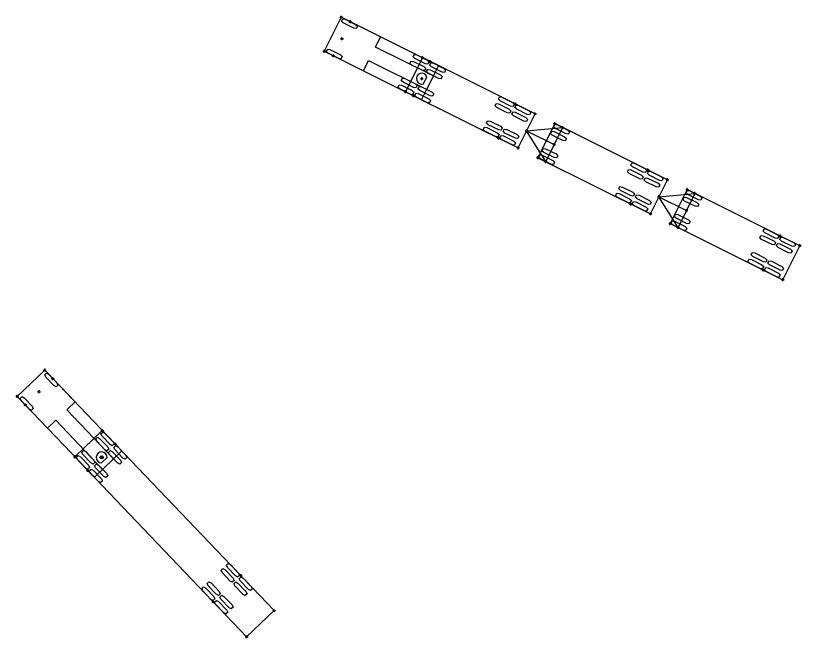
# Model space of a CAD drawing. Header units: metres. Extents: x 0 to 309, y -1 to 229.
# Drawn here: x 255.8 to 309.5, y 167.7 to 210.2 of the extents above; entities that cross this region are included whole.
import ezdxf

# ---------------------------------------------------------------- set-up
doc = ezdxf.new("R2010")
doc.units = ezdxf.units.M
doc.header["$PDMODE"] = 34
doc.header["$PDSIZE"] = 0.1
doc.layers.get('0').update_dxf_attribs({"linetype": 'CONTINUOUS'})
doc.layers.get('Defpoints').update_dxf_attribs({"linetype": 'CONTINUOUS'})
doc.layers.add('G-ANNO', color=1, linetype='CONTINUOUS')
doc.styles.get("Standard").update_dxf_attribs({"font": 'romans.shx'})

# ---------------------------------------------------------------- blocks, each defined once
blk = doc.blocks.new('WheelLeftM1')
at = {"color": 7, "linetype": 'Continuous', "ltscale": 1.524, "flags": 128}
blk.add_lwpolyline([(-0.559, -0.227), (-0.559, -0.053), (-0.402, 0), (0.402, 0), (0.559, -0.053), (0.559, -0.227), (0.402, -0.279), (-0.402, -0.279)], close=True, dxfattribs=at)
blk = doc.blocks.new('WheelRightM1')
at = {"color": 7, "linetype": 'Continuous', "ltscale": 1.524, "flags": 128}
blk.add_lwpolyline([(-0.559, 0.053), (-0.559, 0.227), (-0.402, 0.279), (0.402, 0.279), (0.559, 0.227), (0.559, 0.053), (0.402, 0), (-0.402, 0)], close=True, dxfattribs=at)
blk = doc.blocks.new('TAC-2017-WB-20-TRUCK')
at = {"color": 7, "linetype": 'Continuous', "ltscale": 1.524}
blk.add_line((7.263, -0.263), (7.263, 0.263), dxfattribs=at)
blk.add_lwpolyline([(0, -1.3), (3, -1.3), (3, -0.518), (7.635, -0.518), (7.635, 0.518), (3, 0.518), (3, 1.3), (0, 1.3), (0, -1.3), (0, -1.3)], close=True, dxfattribs=at)
at = {"color": 7, "linetype": 'Continuous', "ltscale": 1.524, "flags": 128}
for points in [[(5.806, 1.073), (5.806, 1.247), (5.963, 1.3), (6.767, 1.3), (6.924, 1.247), (6.924, 1.073), (6.767, 1.021), (5.963, 1.021)], [(7.076, 1.073), (7.076, 1.247), (7.233, 1.3), (8.037, 1.3), (8.194, 1.247), (8.194, 1.073), (8.037, 1.021), (7.233, 1.021)], [(5.806, 0.57), (5.806, 0.745), (5.963, 0.797), (6.767, 0.797), (6.924, 0.745), (6.924, 0.57), (6.767, 0.518), (5.963, 0.518)], [(7.076, 0.57), (7.076, 0.745), (7.233, 0.797), (8.037, 0.797), (8.194, 0.745), (8.194, 0.57), (8.037, 0.518), (7.233, 0.518)], [(5.806, -0.745), (5.806, -0.57), (5.963, -0.518), (6.767, -0.518), (6.924, -0.57), (6.924, -0.745), (6.767, -0.797), (5.963, -0.797)], [(7.076, -0.745), (7.076, -0.57), (7.233, -0.518), (8.037, -0.518), (8.194, -0.57), (8.194, -0.745), (8.037, -0.797), (7.233, -0.797)], [(5.806, -1.247), (5.806, -1.073), (5.963, -1.021), (6.767, -1.021), (6.924, -1.073), (6.924, -1.247), (6.767, -1.3), (5.963, -1.3)], [(7.076, -1.247), (7.076, -1.073), (7.233, -1.021), (8.037, -1.021), (8.194, -1.073), (8.194, -1.247), (8.037, -1.3), (7.233, -1.3)]]:
    blk.add_lwpolyline(points, close=True, dxfattribs=at)
at = {"color": 7, "linetype": 'Continuous', "ltscale": 1.524}
blk.add_arc((7, 0), 0.371, 45, 315, dxfattribs=at)
for p in [(0, 1.3), (0.8, 1.3), (7, 1.3), (0.8, 0), (7, 0), (0, -1.3), (0.8, -1.3), (7, -1.3)]:
    blk.add_point(p)
at = {"layer": 'Defpoints'}
blk.add_lwpolyline([(0, -1.3), (7.635, -1.3), (7.635, 1.3), (0, 1.3)], close=True, dxfattribs=at)
for name, p in [('WheelRightM1', (0.8, 1.021)), ('WheelLeftM1', (0.8, -1.021))]:
    blk.add_blockref(name, p)
at = {"flags": 9}
for tag, p in [('D0', (0.1, 0.567)), ('DG', (0.1, 0.233)), ('D', (0.1, -0.1)), ('DH', (0.1, -0.433)), ('L', (0.1, -0.767))]:
    blk.add_attdef(tag, p, '', height=0.2, dxfattribs=at)
blk = doc.blocks.new('TAC-2017-WB-20-TRAILER')
at = {"color": 7, "linetype": 'Continuous', "ltscale": 1.524}
blk.add_lwpolyline([(0, -1.3), (17, -1.3), (17, 1.3), (0, 1.3), (0, -1.3), (0, -1.3)], close=True, dxfattribs=at)
at = {"color": 7, "linetype": 'Continuous', "ltscale": 1.524, "flags": 128}
for points in [[(12.506, 1.073), (12.506, 1.247), (12.663, 1.3), (13.467, 1.3), (13.624, 1.247), (13.624, 1.073), (13.467, 1.021), (12.663, 1.021)], [(13.776, 1.073), (13.776, 1.247), (13.933, 1.3), (14.737, 1.3), (14.894, 1.247), (14.894, 1.073), (14.737, 1.021), (13.933, 1.021)], [(12.506, 0.57), (12.506, 0.745), (12.663, 0.797), (13.467, 0.797), (13.624, 0.745), (13.624, 0.57), (13.467, 0.518), (12.663, 0.518)], [(13.776, 0.57), (13.776, 0.745), (13.933, 0.797), (14.737, 0.797), (14.894, 0.745), (14.894, 0.57), (14.737, 0.518), (13.933, 0.518)], [(12.506, -0.745), (12.506, -0.57), (12.663, -0.518), (13.467, -0.518), (13.624, -0.57), (13.624, -0.745), (13.467, -0.797), (12.663, -0.797)], [(13.776, -0.745), (13.776, -0.57), (13.933, -0.518), (14.737, -0.518), (14.894, -0.57), (14.894, -0.745), (14.737, -0.797), (13.933, -0.797)], [(12.506, -1.247), (12.506, -1.073), (12.663, -1.021), (13.467, -1.021), (13.624, -1.073), (13.624, -1.247), (13.467, -1.3), (12.663, -1.3)], [(13.776, -1.247), (13.776, -1.073), (13.933, -1.021), (14.737, -1.021), (14.894, -1.073), (14.894, -1.247), (14.737, -1.3), (13.933, -1.3)]]:
    blk.add_lwpolyline(points, close=True, dxfattribs=at)
at = {"color": 7, "linetype": 'Continuous', "ltscale": 1.524}
blk.add_circle((1.3, 0), 0.104, dxfattribs=at)
for p in [(0, 1.3), (13.7, 1.3), (17, 1.3), (1.3, 0), (0, -1.3), (13.7, -1.3), (17, -1.3)]:
    blk.add_point(p)
at = {"layer": 'Defpoints'}
blk.add_lwpolyline([(0, -1.3), (17, -1.3), (17, 1.3), (0, 1.3)], close=True, dxfattribs=at)
at = {"flags": 9}
for tag, p in [('D0', (0.6, 0.567)), ('DG', (0.6, 0.233)), ('D', (0.6, -0.1)), ('DH', (0.6, -0.433)), ('L', (0.6, -0.767))]:
    blk.add_attdef(tag, p, '', height=0.2, dxfattribs=at)
blk = doc.blocks.new('AB_INF-WB-33-TRUCK')
at = {"color": 7, "linetype": 'Continuous', "ltscale": 1.524}
blk.add_line((7.063, -0.263), (7.063, 0.263), dxfattribs=at)
blk.add_lwpolyline([(0, -1.3), (3, -1.3), (3, -0.518), (7.435, -0.518), (7.435, 0.518), (3, 0.518), (3, 1.3), (0, 1.3), (0, -1.3), (0, -1.3)], close=True, dxfattribs=at)
at = {"color": 7, "linetype": 'Continuous', "ltscale": 1.524, "flags": 128}
for points in [[(5.606, 1.073), (5.606, 1.247), (5.763, 1.3), (6.567, 1.3), (6.724, 1.247), (6.724, 1.073), (6.567, 1.021), (5.763, 1.021)], [(6.876, 1.073), (6.876, 1.247), (7.033, 1.3), (7.837, 1.3), (7.994, 1.247), (7.994, 1.073), (7.837, 1.021), (7.033, 1.021)], [(5.606, 0.57), (5.606, 0.745), (5.763, 0.797), (6.567, 0.797), (6.724, 0.745), (6.724, 0.57), (6.567, 0.518), (5.763, 0.518)], [(6.876, 0.57), (6.876, 0.745), (7.033, 0.797), (7.837, 0.797), (7.994, 0.745), (7.994, 0.57), (7.837, 0.518), (7.033, 0.518)], [(5.606, -0.745), (5.606, -0.57), (5.763, -0.518), (6.567, -0.518), (6.724, -0.57), (6.724, -0.745), (6.567, -0.797), (5.763, -0.797)], [(6.876, -0.745), (6.876, -0.57), (7.033, -0.518), (7.837, -0.518), (7.994, -0.57), (7.994, -0.745), (7.837, -0.797), (7.033, -0.797)], [(5.606, -1.247), (5.606, -1.073), (5.763, -1.021), (6.567, -1.021), (6.724, -1.073), (6.724, -1.247), (6.567, -1.3), (5.763, -1.3)], [(6.876, -1.247), (6.876, -1.073), (7.033, -1.021), (7.837, -1.021), (7.994, -1.073), (7.994, -1.247), (7.837, -1.3), (7.033, -1.3)]]:
    blk.add_lwpolyline(points, close=True, dxfattribs=at)
at = {"color": 7, "linetype": 'Continuous', "ltscale": 1.524}
blk.add_arc((6.8, 0), 0.371, 45, 315, dxfattribs=at)
for p in [(0, 1.3), (0.7, 1.3), (6.8, 1.3), (0.7, 0), (6.8, 0), (0, -1.3), (0.7, -1.3), (6.8, -1.3)]:
    blk.add_point(p)
at = {"layer": 'Defpoints'}
blk.add_lwpolyline([(0, -1.3), (7.435, -1.3), (7.435, 1.3), (0, 1.3)], close=True, dxfattribs=at)
for name, p in [('WheelLeftM1', (0.7, 1.3)), ('WheelRightM1', (0.7, -1.3))]:
    blk.add_blockref(name, p)
at = {"flags": 9}
for tag, p in [('D0', (0, 0.567)), ('DG', (0, 0.233)), ('D', (0, -0.1)), ('DH', (0, -0.433)), ('L', (0, -0.767))]:
    blk.add_attdef(tag, p, '', height=0.2, dxfattribs=at)
blk = doc.blocks.new('AB_INF-WB-33-TRAILER1')
at = {"color": 7, "linetype": 'Continuous', "ltscale": 1.524}
blk.add_lwpolyline([(0, -1.3), (8.6, -1.3), (8.6, 1.3), (0, 1.3), (0, -1.3), (0, -1.3)], close=True, dxfattribs=at)
at = {"color": 7, "linetype": 'Continuous', "ltscale": 1.524, "flags": 128}
for points in [[(5.906, 1.073), (5.906, 1.247), (6.063, 1.3), (6.867, 1.3), (7.024, 1.247), (7.024, 1.073), (6.867, 1.021), (6.063, 1.021)], [(7.176, 1.073), (7.176, 1.247), (7.333, 1.3), (8.137, 1.3), (8.294, 1.247), (8.294, 1.073), (8.137, 1.021), (7.333, 1.021)], [(5.906, 0.57), (5.906, 0.745), (6.063, 0.797), (6.867, 0.797), (7.024, 0.745), (7.024, 0.57), (6.867, 0.518), (6.063, 0.518)], [(7.176, 0.57), (7.176, 0.745), (7.333, 0.797), (8.137, 0.797), (8.294, 0.745), (8.294, 0.57), (8.137, 0.518), (7.333, 0.518)], [(5.906, -0.745), (5.906, -0.57), (6.063, -0.518), (6.867, -0.518), (7.024, -0.57), (7.024, -0.745), (6.867, -0.797), (6.063, -0.797)], [(7.176, -0.745), (7.176, -0.57), (7.333, -0.518), (8.137, -0.518), (8.294, -0.57), (8.294, -0.745), (8.137, -0.797), (7.333, -0.797)], [(5.906, -1.247), (5.906, -1.073), (6.063, -1.021), (6.867, -1.021), (7.024, -1.073), (7.024, -1.247), (6.867, -1.3), (6.063, -1.3)], [(7.176, -1.247), (7.176, -1.073), (7.333, -1.021), (8.137, -1.021), (8.294, -1.073), (8.294, -1.247), (8.137, -1.3), (7.333, -1.3)]]:
    blk.add_lwpolyline(points, close=True, dxfattribs=at)
for p in [(0, 1.3), (7.1, 1.3), (8.6, 1.3), (0.6, 0), (8.6, 0), (0, -1.3), (7.1, -1.3), (8.6, -1.3)]:
    blk.add_point(p)
at = {"layer": 'Defpoints'}
blk.add_lwpolyline([(0, -1.3), (8.6, -1.3), (8.6, 1.3), (0, 1.3)], close=True, dxfattribs=at)
at = {"flags": 9}
for tag, p in [('D0', (-0.1, 0.567)), ('DG', (-0.1, 0.233)), ('D', (-0.1, -0.1)), ('DH', (-0.1, -0.433)), ('L', (-0.1, -0.767))]:
    blk.add_attdef(tag, p, '', height=0.2, dxfattribs=at)
blk = doc.blocks.new('AB_INF-WB-33-PUP')
at = {"color": 7, "linetype": 'Continuous', "ltscale": 1.524}
blk.add_line((0, 0), (2.1, 0), dxfattribs=at)
at = {"color": 7, "linetype": 'Continuous', "ltscale": 1.524, "flags": 128}
for points in [[(1.541, 1.073), (1.541, 1.247), (1.698, 1.3), (2.502, 1.3), (2.659, 1.247), (2.659, 1.073), (2.502, 1.021), (1.698, 1.021)], [(1.541, 0.57), (1.541, 0.745), (1.698, 0.797), (2.502, 0.797), (2.659, 0.745), (2.659, 0.57), (2.502, 0.518), (1.698, 0.518)], [(1.541, -0.745), (1.541, -0.57), (1.698, -0.518), (2.502, -0.518), (2.659, -0.57), (2.659, -0.745), (2.502, -0.797), (1.698, -0.797)], [(1.541, -1.247), (1.541, -1.073), (1.698, -1.021), (2.502, -1.021), (2.659, -1.073), (2.659, -1.247), (2.502, -1.3), (1.698, -1.3)]]:
    blk.add_lwpolyline(points, close=True, dxfattribs=at)
for p in [(2.1, 1.3), (0, 0), (2.1, 0), (2.1, -1.3)]:
    blk.add_point(p)
at = {"layer": 'Defpoints', "flags": 128}
blk.add_lwpolyline([(0, 0), (2.1, 1.3), (2.1, -1.3)], close=True, dxfattribs=at)
at = {"flags": 9}
for tag, p in [('D0', (-0.7, 0.567)), ('DG', (-0.7, 0.233)), ('D', (-0.7, -0.1)), ('DH', (-0.7, -0.433)), ('L', (-0.7, -0.767))]:
    blk.add_attdef(tag, p, '', height=0.2, dxfattribs=at)
blk = doc.blocks.new('AB_INF-WB-33-TRAILER2')
at = {"color": 7, "linetype": 'Continuous', "ltscale": 1.524}
blk.add_lwpolyline([(0, -1.3), (8.6, -1.3), (8.6, 1.3), (0, 1.3), (0, -1.3), (0, -1.3)], close=True, dxfattribs=at)
at = {"color": 7, "linetype": 'Continuous', "ltscale": 1.524, "flags": 128}
for points in [[(5.906, 1.073), (5.906, 1.247), (6.063, 1.3), (6.867, 1.3), (7.024, 1.247), (7.024, 1.073), (6.867, 1.021), (6.063, 1.021)], [(7.176, 1.073), (7.176, 1.247), (7.333, 1.3), (8.137, 1.3), (8.294, 1.247), (8.294, 1.073), (8.137, 1.021), (7.333, 1.021)], [(5.906, 0.57), (5.906, 0.745), (6.063, 0.797), (6.867, 0.797), (7.024, 0.745), (7.024, 0.57), (6.867, 0.518), (6.063, 0.518)], [(7.176, 0.57), (7.176, 0.745), (7.333, 0.797), (8.137, 0.797), (8.294, 0.745), (8.294, 0.57), (8.137, 0.518), (7.333, 0.518)], [(5.906, -0.745), (5.906, -0.57), (6.063, -0.518), (6.867, -0.518), (7.024, -0.57), (7.024, -0.745), (6.867, -0.797), (6.063, -0.797)], [(7.176, -0.745), (7.176, -0.57), (7.333, -0.518), (8.137, -0.518), (8.294, -0.57), (8.294, -0.745), (8.137, -0.797), (7.333, -0.797)], [(5.906, -1.247), (5.906, -1.073), (6.063, -1.021), (6.867, -1.021), (7.024, -1.073), (7.024, -1.247), (6.867, -1.3), (6.063, -1.3)], [(7.176, -1.247), (7.176, -1.073), (7.333, -1.021), (8.137, -1.021), (8.294, -1.073), (8.294, -1.247), (8.137, -1.3), (7.333, -1.3)]]:
    blk.add_lwpolyline(points, close=True, dxfattribs=at)
for p in [(0, 1.3), (7.1, 1.3), (8.6, 1.3), (0.6, 0), (0, -1.3), (7.1, -1.3), (8.6, -1.3)]:
    blk.add_point(p)
at = {"layer": 'Defpoints'}
blk.add_lwpolyline([(0, -1.3), (8.6, -1.3), (8.6, 1.3), (0, 1.3)], close=True, dxfattribs=at)
at = {"flags": 9}
for tag, p in [('D0', (-0.1, 0.567)), ('DG', (-0.1, 0.233)), ('D', (-0.1, -0.1)), ('DH', (-0.1, -0.433)), ('L', (-0.1, -0.767))]:
    blk.add_attdef(tag, p, '', height=0.2, dxfattribs=at)

msp = doc.modelspace()

# ---------------------------------------------------------------- block references
at = {"layer": 'G-ANNO'}
for name, p, rotation in [('AB_INF-WB-33-TRUCK', (277.458, 208.9561), 333.5281431605015), ('AB_INF-WB-33-TRAILER1', (283.008, 206.1924), 333.5281431605015), ('AB_INF-WB-33-PUP', (290.7063, 202.3588), 333.5281431605015), ('AB_INF-WB-33-TRAILER1', (292.049, 201.6902), 333.5281431605015), ('AB_INF-WB-33-PUP', (299.7473, 197.8567), 333.5281431605015), ('AB_INF-WB-33-TRAILER2', (301.0901, 197.188), 333.5281431605015), ('TAC-2017-WB-20-TRUCK', (256.8416, 185.1241), 313.6800907383031), ('TAC-2017-WB-20-TRAILER', (260.7782, 181.0019), 313.6800907383031)]:
    msp.add_blockref(name, p, dxfattribs=dict(at, rotation=rotation))

doc.saveas('drawing.dxf')
